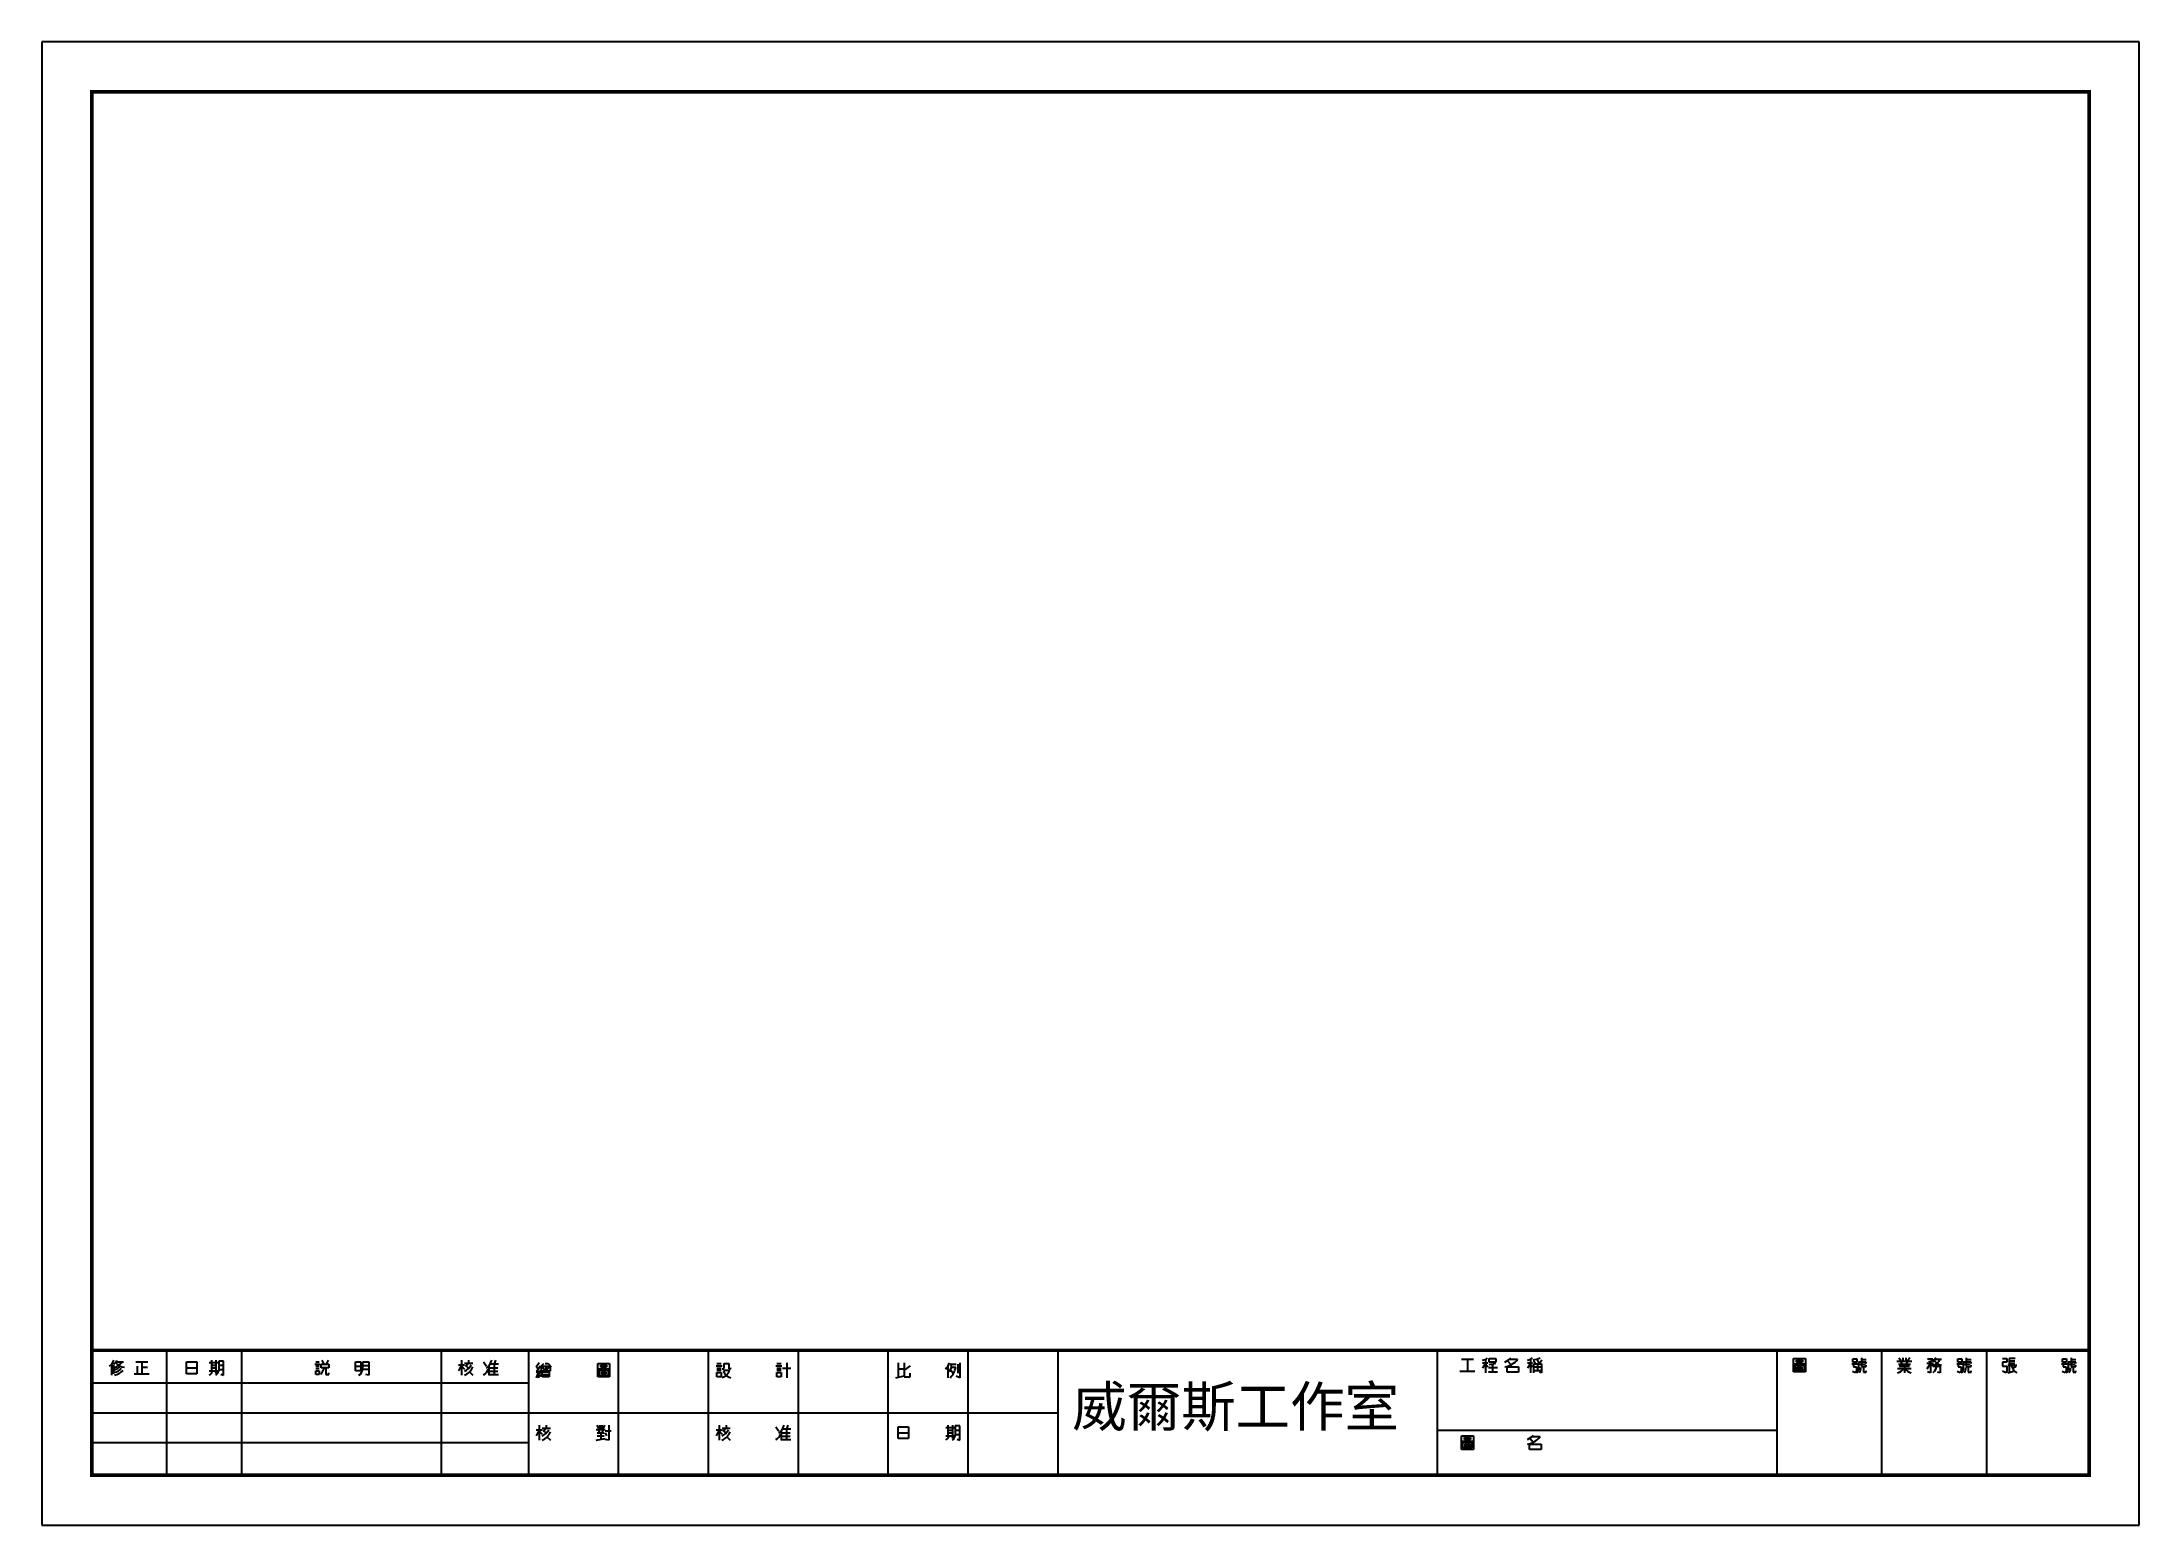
# Model space of a CAD drawing. Header units: centimetres. Extents: x 0 to 420, y 0 to 297.
import ezdxf

# ---------------------------------------------------------------- set-up
doc = ezdxf.new("R2010")
doc.units = ezdxf.units.CM
doc.layers.get('0').update_dxf_attribs({"linetype": 'CONTINUOUS'})
doc.layers.add('輪廓', color=7, linetype='CONTINUOUS')
doc.styles.add('KAI', font='KAIU.TTF')

msp = doc.modelspace()

# ---------------------------------------------------------------- linework, layer by layer
for p, q in [((420, 297), (0, 297)), ((0, 297), (0, 0)), ((420, 0), (420, 297)), ((10, 35), (410, 35)), ((25, 10), (25, 35)), ((40, 10), (40, 35)), ((80, 10), (80, 35)), ((97.5, 10), (97.5, 35)), ((115.5, 10), (115.5, 35)), ((133.5, 10), (133.5, 35)), ((151.5, 10), (151.5, 35)), ((169.5, 10), (169.5, 35)), ((185.5, 10), (185.5, 35)), ((203.5, 10), (203.5, 35)), ((279.5, 10), (279.5, 35)), ((347.5, 10), (347.5, 35)), ((368.5, 10), (368.5, 35)), ((389.5, 10), (389.5, 35)), ((13.95, 32.22), (13.95, 30)), ((14.3, 32.1), (14.3, 30.3)), ((14.87, 32.7), (16.35, 32.7)), ((18.5, 30.3), (21.5, 30.3)), ((18.8, 32.7), (21.2, 32.7)), ((19.1, 31.8), (19.1, 30.3)), ((20, 32.7), (20, 30.3)), ((20, 31.65), (21.15, 31.65)), ((28.95, 32.7), (31.05, 32.7)), ((28.95, 30.3), (28.95, 32.7)), ((28.95, 31.5), (31.05, 31.5)), ((31.05, 30.3), (28.95, 30.3)), ((31.05, 32.7), (31.05, 30.3)), ((33.5, 32.55), (35.3, 32.55)), ((33.5, 30.9), (35.3, 30.9)), ((33.95, 33), (33.95, 30.9)), ((33.95, 32), (34.85, 32)), ((33.95, 31.5), (34.85, 31.5)), ((34.7, 30.75), (34.95, 30.3)), ((34.85, 33), (34.85, 30.9)), ((36.35, 32.85), (35.4, 32.85)), ((35.4, 32.85), (35.4, 30.9)), ((35.4, 32), (36.35, 32)), ((35.4, 31.15), (36.35, 31.15)), ((35.8, 30.2), (36.35, 30)), ((36.35, 30), (36.35, 32.85)), ((54.64, 32.25), (55.69, 32.25)), ((54.84, 32.7), (55.54, 32.7)), ((54.84, 31.8), (55.54, 31.8)), ((54.84, 31.35), (55.54, 31.35)), ((54.84, 30.9), (55.54, 30.9)), ((54.84, 30.15), (54.84, 30.9)), ((55.54, 30.15), (54.84, 30.15)), ((55.54, 30.9), (55.54, 30.15)), ((56.49, 31.5), (55.84, 30.15)), ((55.94, 32.25), (57.44, 32.25)), ((55.94, 31.5), (55.94, 32.25)), ((57.44, 31.5), (55.94, 31.5)), ((56.04, 33), (56.44, 32.25)), ((56.84, 31.5), (56.84, 30.15)), ((56.84, 30.15), (57.44, 30.15)), ((57.34, 33), (56.94, 32.25)), ((57.44, 32.25), (57.44, 31.5)), ((57.44, 30.15), (57.44, 30.5)), ((62.79, 32.7), (63.84, 32.7)), ((62.79, 30.9), (62.79, 32.7)), ((62.79, 31.8), (63.84, 31.8)), ((63.84, 30.9), (62.79, 30.9)), ((63.84, 32.7), (63.84, 30.9)), ((64.24, 31.2), (64.24, 32.7)), ((64.24, 32.7), (65.49, 32.7)), ((64.24, 31.95), (65.49, 31.95)), ((64.24, 31.2), (65.49, 31.2)), ((65.49, 30), (64.89, 30.15)), ((65.49, 32.7), (65.49, 30)), ((84.05, 32.1), (83.45, 30.9)), ((83.45, 32.1), (84.65, 32.1)), ((84.05, 33), (84.05, 30)), ((84.05, 31.9), (84.65, 31.2)), ((84.65, 32.4), (86.3, 32.4)), ((84.75, 32), (85.45, 31.4)), ((85.45, 32.4), (84.95, 31.8)), ((85.45, 33), (85.45, 32.4)), ((85.6, 30.65), (86.3, 30)), ((88.45, 32.7), (89.05, 31.8)), ((89.5, 31.89), (89.5, 30)), ((89.5, 31.5), (91.3, 31.5)), ((89.5, 30.8), (91.3, 30.8)), ((89.5, 30.15), (91.45, 30.15)), ((91.45, 32.2), (89.7, 32.2)), ((90.85, 33), (90.55, 32.2)), ((90.55, 32.2), (90.55, 30.15)), ((99.6, 32.5), (99, 31.6)), ((99, 31.6), (99.45, 31.3)), ((99, 30.7), (99.75, 30.7)), ((99.3, 30.4), (99, 29.5)), ((99.8, 31.85), (99.08, 30.7)), ((99.45, 30.7), (99.45, 29.5)), ((99.6, 30.4), (99.75, 29.65)), ((99.7, 31.05), (99.9, 30.4)), ((99.85, 31.7), (100.5, 32.35)), ((100.05, 31.8), (101.8, 31.8)), ((100.05, 30.85), (100.05, 31.8)), ((101.8, 30.85), (100.05, 30.85)), ((100.2, 30.6), (101.6, 30.6)), ((100.2, 29.65), (100.2, 30.6)), ((100.2, 30.1), (101.6, 30.1)), ((101.6, 29.65), (100.2, 29.65)), ((100.3, 31.6), (100.7, 31)), ((100.8, 32.35), (101.4, 32.35)), ((100.9, 31.8), (100.9, 30.85)), ((101.5, 31.6), (101.1, 31)), ((101.4, 32.35), (102, 31.7)), ((101.6, 30.6), (101.6, 29.65)), ((101.8, 31.8), (101.8, 30.85)), ((111.3, 32.35), (113.7, 32.35)), ((111.3, 29.65), (111.3, 32.35)), ((111.3, 31.3), (113.7, 31.3)), ((113.7, 29.65), (111.3, 29.65)), ((111.6, 31), (113.4, 31)), ((111.6, 29.95), (111.6, 31)), ((113.4, 29.95), (111.6, 29.95)), ((111.9, 32.05), (113.1, 32.05)), ((111.9, 31.6), (111.9, 32.05)), ((113.1, 31.6), (111.9, 31.6)), ((112.05, 30.7), (112.95, 30.7)), ((112.05, 30.25), (112.05, 30.7)), ((112.95, 30.25), (112.05, 30.25)), ((112.5, 31.6), (112.5, 31.3)), ((112.95, 30.7), (112.95, 30.25)), ((113.1, 32.05), (113.1, 31.6)), ((113.4, 31), (113.4, 29.95)), ((113.7, 32.35), (113.7, 29.65)), ((135, 31.9), (136.2, 31.9)), ((135.15, 32.35), (136.05, 32.35)), ((135.15, 31.45), (136.05, 31.45)), ((135.15, 31), (136.05, 31)), ((135.15, 30.55), (136.05, 30.55)), ((135.15, 29.65), (135.15, 30.55)), ((136.05, 29.65), (135.15, 29.65)), ((136.05, 30.55), (136.05, 29.65)), ((136.5, 31), (137.7, 31)), ((136.65, 31.6), (136.65, 32.35)), ((136.65, 32.35), (137.55, 32.35)), ((137.55, 32.35), (137.55, 31.3)), ((137.55, 31.3), (137.9, 31.3)), ((137.9, 31.3), (137.95, 31.55)), ((147, 31.9), (148.2, 31.9)), ((147.15, 32.35), (148.05, 32.35)), ((147.15, 31.45), (148.05, 31.45)), ((147.15, 31), (148.05, 31)), ((147.15, 30.55), (148.05, 30.55)), ((147.15, 29.65), (147.15, 30.55)), ((148.05, 29.65), (147.15, 29.65)), ((148.05, 30.55), (148.05, 29.65)), ((148.3, 31.45), (150, 31.45)), ((149.2, 32.5), (149.2, 29.5)), ((171, 29.5), (172.65, 29.9)), ((171.45, 32.5), (171.45, 29.61)), ((171.45, 31.3), (172.5, 31.3)), ((172.65, 32.5), (172.65, 29.65)), ((173.9, 31.9), (172.65, 31.05)), ((172.65, 29.65), (173.9, 29.65)), ((173.9, 29.65), (173.9, 30.4)), ((181.4, 31.73), (181.4, 29.5)), ((181.9, 32.2), (183.1, 32.2)), ((182, 31.05), (182.5, 30.4)), ((182.05, 31.6), (183, 31.6)), ((183.8, 29.5), (183.1, 29.8)), ((183.4, 32.2), (183.4, 30.4)), ((183.8, 32.5), (183.8, 29.5)), ((284, 30.8), (287, 30.8)), ((284.3, 33.2), (286.7, 33.2)), ((285.5, 33.2), (285.5, 30.8)), ((288.5, 32.5), (289.55, 32.5)), ((289.1, 32.5), (288.5, 31.4)), ((289.1, 33.2), (289.1, 30.5)), ((289.1, 32.3), (289.55, 31.7)), ((289.7, 31.55), (291.5, 31.55)), ((289.7, 30.65), (291.5, 30.65)), ((289.85, 33.35), (291.2, 33.35)), ((289.85, 32.6), (289.85, 33.35)), ((291.2, 32.6), (289.85, 32.6)), ((290.5, 32.25), (290.5, 30.65)), ((291.2, 33.35), (291.2, 32.6)), ((293.45, 31.7), (295.75, 31.7)), ((293.45, 30.6), (293.45, 31.7)), ((295.75, 30.6), (293.45, 30.6)), ((293.49, 32.9), (294.18, 32.13)), ((293.89, 33.2), (295.55, 33.2)), ((295.75, 31.7), (295.75, 30.6)), ((298.1, 32.5), (297.5, 31.4)), ((297.5, 32.5), (298.55, 32.5)), ((298.1, 33.2), (298.1, 30.5)), ((298.1, 32.3), (298.55, 31.7)), ((298.6, 30.95), (300.5, 30.95)), ((298.75, 32.95), (299.1, 32.35)), ((298.8, 30.5), (298.8, 32.3)), ((298.8, 32.3), (300.3, 32.3)), ((298.8, 31.7), (300.3, 31.7)), ((299.45, 33.1), (299.8, 32.45)), ((299.55, 32.4), (299.55, 30.95)), ((300.3, 30.5), (299.9, 30.6)), ((300.4, 33.05), (300, 32.45)), ((300.3, 32.3), (300.3, 30.5)), ((350.8, 33.35), (353.2, 33.35)), ((350.8, 30.65), (350.8, 33.35)), ((350.8, 32.3), (353.2, 32.3)), ((353.2, 30.65), (350.8, 30.65)), ((351.1, 32), (352.9, 32)), ((351.1, 30.95), (351.1, 32)), ((352.9, 30.95), (351.1, 30.95)), ((351.4, 33.05), (352.6, 33.05)), ((351.4, 32.6), (351.4, 33.05)), ((352.6, 32.6), (351.4, 32.6)), ((351.55, 31.7), (352.45, 31.7)), ((351.55, 31.25), (351.55, 31.7)), ((352.45, 31.25), (351.55, 31.25)), ((352, 32.6), (352, 32.3)), ((352.45, 31.7), (352.45, 31.25)), ((352.6, 33.05), (352.6, 32.6)), ((352.9, 32), (352.9, 30.95)), ((353.2, 33.35), (353.2, 30.65)), ((362.5, 32.3), (363.7, 32.3)), ((363.2, 30.5), (362.6, 30.75)), ((362.7, 33.3), (363.5, 33.3)), ((362.7, 32.6), (362.7, 33.3)), ((363.5, 32.6), (362.7, 32.6)), ((362.8, 32.3), (362.8, 31.7)), ((362.8, 31.7), (363.4, 31.7)), ((363.4, 30.95), (363.2, 30.5)), ((363.4, 31.7), (363.4, 30.95)), ((363.5, 33.3), (363.5, 32.6)), ((365.35, 32.65), (363.8, 32.65)), ((363.8, 32.65), (363.8, 31.1)), ((363.8, 32.2), (365.2, 32.2)), ((364.4, 33.5), (364.4, 31.75)), ((364.4, 33.15), (365.35, 33.15)), ((364.4, 31.75), (365.35, 31.75)), ((364.8, 31.55), (364.8, 30.6)), ((364.8, 30.6), (365.35, 30.6)), ((365.35, 32.35), (365.35, 32.65)), ((365.35, 31.75), (365.35, 32)), ((365.35, 30.6), (365.35, 30.9)), ((371.5, 32.8), (374.5, 32.8)), ((371.65, 31.35), (374.35, 31.35)), ((371.8, 32.25), (374.2, 32.25)), ((371.9, 33.5), (372.4, 32.8)), ((371.95, 31.8), (374.05, 31.8)), ((372.25, 32.8), (372.65, 32.25)), ((372.7, 33.5), (372.7, 32.8)), ((373, 32.25), (373, 30.5)), ((373.3, 33.5), (373.3, 32.8)), ((373.75, 32.8), (373.35, 32.25)), ((374.1, 33.5), (373.6, 32.8)), ((377.5, 32.4), (378.7, 32.4)), ((378.25, 32.4), (377.5, 31.2)), ((378.25, 30.5), (377.6, 30.7)), ((377.65, 33.3), (378.7, 33.3)), ((377.8, 32.85), (378.4, 32.4)), ((378.7, 33.3), (378.16, 32.58)), ((378.25, 32.4), (378.25, 30.5)), ((378.7, 32.4), (378.5, 31.8)), ((379.3, 33.5), (378.7, 32.6)), ((378.7, 31.85), (380.2, 31.85)), ((379.1, 33.2), (380.45, 33.2)), ((380.2, 30.5), (379.6, 30.6)), ((380.2, 31.85), (380.2, 30.5)), ((383.5, 32.3), (384.7, 32.3)), ((384.2, 30.5), (383.6, 30.75)), ((383.7, 33.3), (384.5, 33.3)), ((383.7, 32.6), (383.7, 33.3)), ((384.5, 32.6), (383.7, 32.6)), ((383.8, 32.3), (383.8, 31.7)), ((383.8, 31.7), (384.4, 31.7)), ((384.4, 30.95), (384.2, 30.5)), ((384.4, 31.7), (384.4, 30.95)), ((384.5, 33.3), (384.5, 32.6)), ((386.35, 32.65), (384.8, 32.65)), ((384.8, 32.65), (384.8, 31.1)), ((384.8, 32.2), (386.2, 32.2)), ((385.4, 33.5), (385.4, 31.75)), ((385.4, 33.15), (386.35, 33.15)), ((385.4, 31.75), (386.35, 31.75)), ((385.8, 31.55), (385.8, 30.6)), ((385.8, 30.6), (386.35, 30.6)), ((386.35, 32.35), (386.35, 32.65)), ((386.35, 31.75), (386.35, 32)), ((386.35, 30.6), (386.35, 30.9)), ((392.65, 33.35), (393.55, 33.35)), ((393.55, 32.6), (392.65, 32.6)), ((392.65, 32.6), (392.65, 31.85)), ((392.65, 31.85), (393.55, 31.85)), ((393.35, 30.5), (392.65, 30.8)), ((393.55, 30.85), (393.35, 30.5)), ((393.55, 33.35), (393.55, 32.6)), ((393.55, 31.85), (393.55, 30.85)), ((393.7, 32), (395.5, 32)), ((393.7, 30.5), (394.85, 30.8)), ((395.2, 33.35), (394, 33.35)), ((394, 33.35), (394, 30.58)), ((394, 32.9), (395.1, 32.9)), ((394, 32.45), (395.1, 32.45)), ((395.3, 31.75), (394.65, 31.36)), ((404.5, 32.3), (405.7, 32.3)), ((405.2, 30.5), (404.6, 30.75)), ((404.7, 33.3), (405.5, 33.3)), ((404.7, 32.6), (404.7, 33.3)), ((405.5, 32.6), (404.7, 32.6)), ((404.8, 32.3), (404.8, 31.7)), ((404.8, 31.7), (405.4, 31.7)), ((405.4, 30.95), (405.2, 30.5)), ((405.4, 31.7), (405.4, 30.95)), ((405.5, 33.3), (405.5, 32.6)), ((407.35, 32.65), (405.8, 32.65)), ((405.8, 32.65), (405.8, 31.1)), ((405.8, 32.2), (407.2, 32.2)), ((406.4, 33.5), (406.4, 31.75)), ((406.4, 33.15), (407.35, 33.15)), ((406.4, 31.75), (407.35, 31.75)), ((406.8, 31.55), (406.8, 30.6)), ((406.8, 30.6), (407.35, 30.6)), ((407.35, 32.35), (407.35, 32.65)), ((407.35, 31.75), (407.35, 32)), ((407.35, 30.6), (407.35, 30.9)), ((10, 28.5), (97.5, 28.5)), ((10, 22.5), (203.5, 22.5)), ((99, 19.1), (100.2, 19.1)), ((99.6, 19.1), (99, 17.9)), ((99.6, 20), (99.6, 17)), ((99.6, 18.9), (100.2, 18.2)), ((100.2, 19.4), (101.85, 19.4)), ((100.3, 19), (101, 18.4)), ((101, 19.4), (100.5, 18.8)), ((101, 20), (101, 19.4)), ((101.15, 17.65), (101.85, 17)), ((111, 19.15), (112.8, 19.15)), ((111, 17), (112.8, 17.3)), ((111.15, 20), (111.5, 19.25)), ((111.2, 18.5), (112.6, 18.5)), ((111.2, 17.9), (112.6, 17.9)), ((111.4, 19.15), (111.65, 18.5)), ((111.7, 20), (111.7, 19.15)), ((111.9, 18.5), (111.9, 17.15)), ((112.1, 20), (112.1, 19.15)), ((112.4, 19.15), (112.15, 18.5)), ((112.65, 20), (112.3, 19.25)), ((112.8, 18.9), (114, 18.9)), ((112.8, 18.5), (113.05, 17.9)), ((113.55, 17), (112.8, 17.15)), ((113.55, 20), (113.55, 17)), ((135.6, 19.1), (135, 17.9)), ((135, 19.1), (136.2, 19.1)), ((135.6, 20), (135.6, 17)), ((135.6, 18.9), (136.2, 18.2)), ((136.2, 19.4), (137.85, 19.4)), ((136.3, 19), (137, 18.4)), ((137, 19.4), (136.5, 18.8)), ((137, 20), (137, 19.4)), ((137.15, 17.65), (137.85, 17)), ((147, 19.7), (147.6, 18.8)), ((148.05, 18.89), (148.05, 17)), ((148.05, 18.5), (149.85, 18.5)), ((148.05, 17.8), (149.85, 17.8)), ((148.05, 17.15), (150, 17.15)), ((150, 19.2), (148.25, 19.2)), ((149.4, 20), (149.1, 19.2)), ((149.1, 19.2), (149.1, 17.15)), ((171.45, 19.7), (173.55, 19.7)), ((171.45, 17.3), (171.45, 19.7)), ((171.45, 18.5), (173.55, 18.5)), ((173.55, 17.3), (171.45, 17.3)), ((173.55, 19.7), (173.55, 17.3)), ((181, 19.55), (182.8, 19.55)), ((181, 17.9), (182.8, 17.9)), ((181.45, 20), (181.45, 17.9)), ((181.45, 19), (182.35, 19)), ((181.45, 18.5), (182.35, 18.5)), ((182.2, 17.75), (182.45, 17.3)), ((182.35, 20), (182.35, 17.9)), ((183.85, 19.85), (182.9, 19.85)), ((182.9, 19.85), (182.9, 17.9)), ((182.9, 19), (183.85, 19)), ((182.9, 18.15), (183.85, 18.15)), ((183.3, 17.2), (183.85, 17)), ((183.85, 17), (183.85, 19.85)), ((279.5, 19), (347.5, 19)), ((284.3, 17.85), (286.7, 17.85)), ((284.3, 15.15), (284.3, 17.85)), ((284.9, 17.55), (286.1, 17.55)), ((284.9, 17.1), (284.9, 17.55)), ((286.1, 17.1), (284.9, 17.1)), ((285.5, 17.1), (285.5, 16.8)), ((286.1, 17.55), (286.1, 17.1)), ((286.7, 17.85), (286.7, 15.15)), ((297.99, 17.4), (298.68, 16.63)), ((298.39, 17.7), (300.05, 17.7)), ((10, 16.5), (97.5, 16.5)), ((284.3, 16.8), (286.7, 16.8)), ((286.7, 15.15), (284.3, 15.15)), ((284.6, 16.5), (286.4, 16.5)), ((284.6, 15.45), (284.6, 16.5)), ((286.4, 15.45), (284.6, 15.45)), ((285.05, 16.2), (285.95, 16.2)), ((285.05, 15.75), (285.05, 16.2)), ((285.95, 15.75), (285.05, 15.75)), ((285.95, 16.2), (285.95, 15.75)), ((286.4, 16.5), (286.4, 15.45)), ((297.95, 16.2), (300.25, 16.2)), ((297.95, 15.1), (297.95, 16.2)), ((300.25, 15.1), (297.95, 15.1)), ((300.25, 16.2), (300.25, 15.1)), ((0, 0), (420, 0))]:
    msp.add_line(p, q)
for centre, radius, start, end in [((11.95, 33.9), 2.61, 306.4309, 339.8293), ((13.78, 33.36), 1.27, 299.0912, 343.5892), ((12.87, 35.8), 4.55, 291.0426, 317.1118), ((14.06, 33.01), 1.96, 283.0459, 321.8965), ((13.82, 33.34), 3.41, 281.5126, 315.4787), ((14.21, 32.72), 2.14, 279.184, 322.1174), ((16.73, 34.1), 2.51, 218.1729, 264.8358), ((33.1, 31), 1.03, 292.8337, 345.9638), ((33.85, 31.23), 1.59, 309.1859, 347.955), ((62.41, 31.51), 1.86, 305.6004, 350.3888), ((83.25, 33.5), 3.04, 297.4076, 332.5924), ((83.37, 32.89), 3.16, 293.832, 337.8782), ((87.51, 31.79), 1.93, 299.1153, 342.3059), ((86.37, 34.3), 3.95, 312.6889, 340.7614), ((135.65, 31.55), 2.12, 285.0184, 344.9816), ((136.32, 31.63), 0.334, 258.5034, 355.2364), ((138.3, 31.36), 1.89, 197.337, 260.8342), ((179.16, 33.2), 2.68, 313.2486, 344.8239), ((179.76, 32.16), 2.44, 324.6066, 0.9105), ((179.26, 32.22), 3.79, 314.1209, 350.5872), ((288.25, 34.75), 1.77, 278.1301, 315), ((289.34, 37.64), 5.52, 275.3296, 289.728), ((291.64, 35.84), 3.47, 293.0689, 317.5535), ((292.36, 35.71), 4.06, 279.1103, 321.8208), ((297.25, 34.75), 1.77, 278.1301, 315), ((298.7, 35.56), 2.46, 268.7649, 303.1259), ((362.96, 31.18), 0.839, 305.2996, 354.1875), ((362.43, 31.52), 1.88, 327.1265, 0.9827), ((370.69, 33.52), 3.17, 287.6033, 316.7881), ((375.31, 33.52), 3.17, 223.2119, 252.3967), ((378.2, 34.16), 2.21, 282.9548, 334.3648), ((377.66, 32.03), 1.84, 306.2875, 2.0706), ((380.67, 33.82), 1.84, 204.6612, 261.599), ((383.96, 31.18), 0.839, 305.2996, 354.1875), ((383.43, 31.52), 1.88, 327.1265, 0.9827), ((396.69, 32.52), 2.35, 192.9083, 239.5994), ((404.96, 31.18), 0.839, 305.2996, 354.1875), ((404.43, 31.52), 1.88, 327.1265, 0.9827), ((98.8, 20.5), 3.04, 297.4076, 332.5924), ((98.92, 19.89), 3.16, 293.832, 337.8782), ((134.8, 20.5), 3.04, 297.4076, 332.5924), ((134.92, 19.89), 3.16, 293.832, 337.8782), ((146.06, 18.79), 1.93, 299.1153, 342.3059), ((144.92, 21.3), 3.95, 312.6889, 340.7614), ((180.6, 18), 1.03, 292.8337, 345.9638), ((181.35, 18.23), 1.59, 309.1859, 347.955), ((296.14, 20.34), 3.47, 293.0689, 317.5535), ((296.86, 20.21), 4.06, 279.1103, 321.8208)]:
    msp.add_arc(centre, radius, start, end)
at = {"layer": '輪廓', "const_width": 0.7}
msp.add_lwpolyline([(10, 10), (410, 10), (410, 287), (10, 287)], close=True, dxfattribs=at)
msp.add_lwpolyline([(10, 35), (410, 35)], dxfattribs=at)

# ---------------------------------------------------------------- texts
at = {"layer": '輪廓', "style": 'KAI'}
msp.add_text('威爾斯工作室', height=8, dxfattribs=at).set_placement((206.33, 19.75))

doc.saveas('drawing.dxf')
